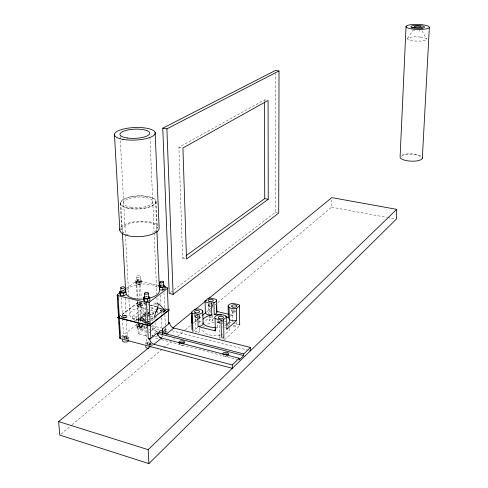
<?xml version="1.0" encoding="UTF-8"?>
<svg xmlns="http://www.w3.org/2000/svg" width="488" height="488" viewBox="0 0 488 488"><rect width="100%" height="100%" fill="white"/><g stroke="black" fill="none" stroke-linecap="round" stroke-linejoin="round"><path stroke-width="0.37" stroke-dasharray="2.44 1.83" d="M174.033 289.732L275.281 212.384L275.403 73.493M217.855 302.56L331.596 207.193L331.748 199.83M158.1 303.505L154.806 302.7L153.33 306.403L150.639 311.149M407.602 38.406L413.354 29.933M164.694 331.81L165.31 331.077L164.352 330.51M149.816 345.315L149.755 344.003L150.402 343.235L149.438 342.643L147.827 342.82L147.175 343.589L147.242 344.9M148.029 314.571L148.919 313.546M139.184 325.514L139.348 328.705L140.269 329.26L141.831 329.095L142.472 328.369L142.313 325.185L141.672 325.899L140.111 326.069L139.184 325.514L139.83 324.795L141.392 324.63L141.55 327.814L142.472 328.369M139.348 328.705L139.989 327.985L141.55 327.814M123.854 337.421L124.782 338.001L126.386 337.83L127.063 337.08L126.136 336.5L124.531 336.677L123.854 337.421L123.934 338.721M224.529 339.587L239.681 325.832L239.651 323.611M197.921 327.283L192.303 332.066L192.254 330.571M202.416 323.459L208.596 318.2A1.769 0.842 -2 0 1 211.011 317.828L213.951 318.548M60.963 434.119L71.462 425.316M72.041 424.828L171.196 341.685M173.533 339.727L174.698 338.751M177.614 336.305L184.61 330.437M185.196 329.949L191.028 325.057M193.364 323.099L198.024 319.189M198.61 318.701L202.111 315.766M206.192 312.344L211.444 307.94M214.94 305.006L217.276 303.048M194.999 314.601L195.2 321.403L198.03 319.03M198.598 318.554L201.989 315.712M151.073 345.809L152.25 344.839M161.668 337.116L162.846 336.153M152.201 337.263L152.128 335.628L157.124 331.602L152.817 329.687M137.653 322.239L138.25 333.896L145.259 335.726L146.784 334.512M148.95 332.779L150.578 331.474M151.121 331.041L155.3 327.704L155.068 322.531M138.25 333.896L148.364 325.929M151.493 320.86L157.722 315.974M150.853 319.652L153.122 317.883M121.237 336.537L137.274 324.136M146.553 313.888L137.579 320.781L132.907 319.591L132.736 316.303L144.454 319.268L146.241 317.889M146.833 317.426L148.62 316.047M149.218 315.584L154.574 311.442L149.493 310.179M145.991 315.382L144.619 316.438L146.54 316.925M145.839 313.137L138.397 318.841L138.482 320.488L147.632 313.449M148.071 313.144L149.249 312.241M170.416 292.495L173.429 290.195M132.907 319.591L143.124 311.814L147.089 312.802M132.736 316.303L142.966 308.556L148.767 309.996M118.84 316.736L138.433 302.176L145.784 303.987M118.852 316.98L138.446 302.42L149.444 305.128M265.887 100.113L264.435 99.906L178.907 147.284L182.628 258.189L185.69 255.962M121.774 291.495L123.592 290.207M126.014 288.481L136.311 281.167A1.842 0.799 -3.7 0 1 138.86 280.807L157.972 285.315M139.367 284.504L141.721 283.406L141.599 280.996L140.855 279.667L137.768 279.423L135.414 280.509L135.536 282.912L136.268 284.254L139.367 284.504L139.245 282.088L141.599 280.996M135.536 282.912L137.891 281.826L140.971 282.07L141.721 283.406M147.132 315.596L148.877 315.211M149.755 344.003L148.138 344.18L147.175 343.589M135.414 280.509L136.146 281.844L139.245 282.088M162.309 285.004L161.058 284.907L161.107 286.114M124.708 290.683L122.189 290.482L122.256 291.702M147.101 296.314L145.827 296.21L145.888 297.442M178.907 147.284L181.591 147.742M331.596 207.193L386.63 217.367M387.374 217.508L395.555 219.014M275.281 212.384L277.343 212.78M182.628 258.189L185.208 258.756M230.147 314.632L233.002 315.321L232.922 310.081M224.248 321.074L227.926 321.97M228.659 322.153L232.337 323.056M233.075 323.233L238.955 324.673A1.787 0.86 -1.1 0 1 239.681 325.832M150.164 305.067L158.234 307.05M164.755 308.654L167.768 309.392M150.176 305.305L158.978 307.477M164.761 308.898L167.683 309.618M147.553 311.82L155.489 313.796M148.352 313.631L153.397 314.894M150.627 316.474L153.427 317.182M140.501 317.23L142.203 317.657M138.397 318.841L146.406 320.872M138.482 320.488L148.663 323.08L148.584 321.427M151.988 325.649L161.54 328.089M164.48 328.839L168.891 329.961M171.831 330.718L248.246 350.231M248.984 350.415L250.448 350.793M151.14 326.643L155.3 327.704M159.112 329.949L151.445 327.979A4.66 2.269 -74.5 0 1 152.72 329.516L157.124 331.602L157.173 332.682M152.128 335.628L154.19 336.165M154.873 336.342L157.618 337.055L157.691 338.69L153.574 337.617M161.363 339.648L237.016 359.375M154.806 302.7L156.685 305.214M422.029 30.799L426.579 38.967M419.247 29.048L419.521 31.305M121.323 297.332L123.604 337.403M120.762 203.142L122.397 232.672M120.292 202.892L121.768 229.439M125.129 297.973L127.313 337.196M127.063 337.08L127.173 339.026M126.386 337.83L126.459 339.13M126.136 336.5L126.282 339.093M124.531 336.677L124.641 338.623M120.091 136.372L125.379 233.856M125.422 234.618L128.753 296.009M128.96 299.797L129.741 314.199M128.704 337.159L128.844 339.752M140.221 318.426L140.306 320.073M137.768 279.423L137.891 281.826M140.111 326.069L140.269 329.26M139.83 324.795L139.989 327.985M136.445 276.684L137.555 298.461M137.714 301.407L138.94 325.49M138.348 318.823A0.933 0.439 -4.2 0 1 136.902 319.237A0.933 0.439 -4.2 0 1 137 318.481A0.933 0.439 -4.2 0 1 138.348 318.823L138.58 323.288M138.616 324.032L138.769 327.009A0.933 0.439 -4.2 0 1 137.329 327.436A0.933 0.439 -4.2 0 1 137.427 326.661A0.933 0.439 -4.2 0 1 138.769 327.009M136.311 281.167L137.195 298.424M137.348 301.425L137.427 302.926A1.824 0.83 -3.9 0 1 139.952 302.554M138.464 323.221L137.439 303.164A1.824 0.83 -3.9 0 1 139.964 302.792L140.971 322.836M136.146 281.844L136.268 284.254M137.579 325.435L137.744 328.625M136.487 318.871L136.603 321.104M136.756 324.081L136.915 327.064M144.454 319.268L144.637 323.007M144.784 326.002L145.259 335.726M143.954 325.892L144.076 328.448A3.178 1.513 -4.2 0 1 139.172 329.906A3.178 1.513 -4.2 0 1 139.476 327.271A3.178 1.513 -4.2 0 1 144.076 328.448M142.966 308.556L143.124 311.814M143.118 313.802L143.521 321.928M142.465 304.915A2.751 1.25 -3.9 0 1 138.22 306.122A2.751 1.25 -3.9 0 1 138.488 303.939A2.751 1.25 -3.9 0 1 142.465 304.915L142.478 305.159A2.751 1.25 -3.9 0 1 138.232 306.366A2.751 1.25 -3.9 0 1 138.501 304.183A2.751 1.25 -3.9 0 1 142.478 305.159M143.014 318.152L143.094 319.799M140.855 279.667L140.971 282.07M140.141 276.415L141.221 298.18M141.435 302.554L142.526 324.453M141.672 325.899L141.831 329.095M138.86 280.807L139.727 298.052M150.402 343.235L150.493 345.199M149.438 342.643L149.56 345.26M148.224 323.05L148.328 325.209M147.827 342.82L147.925 344.784M144.973 303.146L146.04 325.344M146.077 326.106L146.918 343.564M144.96 313.747A0.921 0.427 -3.9 0 1 143.539 314.162A0.921 0.427 -3.9 0 1 143.624 313.418A0.921 0.427 -3.9 0 1 144.96 313.747L145.357 321.879A0.921 0.433 -4 0 1 143.936 322.293A0.921 0.433 -4 0 1 144.021 321.537A0.921 0.433 -4 0 1 145.357 321.879M152.122 344.626L152.183 345.931M149.926 137.104L154.086 232.276M154.117 233.038L156.776 293.947M156.947 297.753L157.276 305.366M157.52 310.972L157.612 313.028A13.963 6.478 -3.9 0 0 157.411 311.844M154.873 318.097L154.934 319.573M160.375 295.039L160.759 304.128M161.083 311.759L161.18 314.016M161.333 317.761L161.754 327.607M156.136 201.715A17.952 6.588 -2.9 0 1 129.027 208.474A17.952 6.588 -2.9 0 1 129.46 197.036A17.952 6.588 -2.9 0 1 156.136 201.715L157.258 228.195M155.648 201.465L156.849 229.622M160.131 310.704L160.143 310.947A2.769 1.287 -3.3 0 1 161.778 309.837M166.939 331.151L166.994 332.438M165.633 310.728L165.645 310.972A2.769 1.287 -3.3 0 0 164.523 309.849M163.98 292.44L164.761 311.417M164.883 314.443L165.566 331.193M165.31 331.077L165.365 332.365M192.845 330.266L192.888 331.761M197.17 315.718A1.824 0.86 -2.4 0 0 195.328 316.633L195.779 331.925M194.444 314.565L194.511 316.651M199.763 315.114L199.799 316.505M198.982 316.529L199.226 325.264M199.305 328.18L199.409 331.822M208.986 305.201L209.206 314.223M209.218 314.974L209.346 320.238M208.242 303.762L208.486 313.644M208.144 303.847L208.181 305.214M212.536 305.281L212.622 309.038M212.762 315.053L212.878 320.317A1.775 0.842 -2 0 1 210.072 320.988A1.775 0.842 -2 0 1 210.383 319.524A1.775 0.842 -2 0 1 212.878 320.317M210.828 310.234L210.92 314.028M210.938 314.79L211.011 317.828M220.064 321.708A1.842 0.878 -1.7 0 0 219.161 322.501L219.472 337.922M218.288 320.415L218.331 322.519A2.672 1.275 -1.7 0 0 220.338 323.703M217.605 320.525L217.746 327.387A6.149 2.977 -1.7 0 0 215.903 328.357M223.913 337.074L223.968 340.099M223.095 335.61L223.138 337.812M232.441 310.911L232.624 323.044M231.605 309.557L231.629 310.935M229.543 323.263L229.58 325.441M236.204 322.184L236.253 325.972M239.876 323.977L239.895 325.459M264.435 99.906L264.435 101.425M402.094 155.019A11.163 3.666 2.6 0 1 421.254 156.306M401.526 156.526A9.851 3.233 2.6 0 1 411.585 154.275A9.851 3.233 2.6 0 1 421.004 157.557M414.867 30.213A6.869 1.482 1.7 0 1 413.806 30.061M233.166 325.447A1.793 0.866 -1.3 0 1 236.131 325.685A1.793 0.866 -1.3 0 1 234.35 326.887A1.793 0.866 -1.3 0 1 232.892 325.636M196.011 332.358A1.818 0.878 -2.5 0 1 197.451 330.998A1.818 0.878 -2.5 0 1 199.293 332.127A1.818 0.878 -2.5 0 1 196.298 332.535M222.199 337.062A1.83 0.903 -1.7 0 1 223.01 338.166A1.83 0.903 -1.7 0 1 220.851 338.751M220.027 338.544A1.83 0.903 -1.7 0 1 220.369 337.116M229.628 328.345A13.53 6.545 -1.9 0 1 224.767 333.829M222.687 334.567A13.53 6.545 -1.9 0 1 220.972 335M220.375 335.116A13.53 6.545 -1.9 0 1 202.764 328.314M203.38 327.131A13.53 6.545 -1.9 0 1 204.423 326.014M207.644 324.123A13.53 6.545 -1.9 0 1 214.378 322.562M216.843 322.458A13.53 6.545 -1.9 0 1 220.472 322.702M224.443 323.642A13.53 6.545 -1.9 0 1 225.676 324.142M227.707 325.35A13.53 6.545 -1.9 0 1 229.275 327.161M235.545 311.423A1.806 0.842 -1.2 0 1 233.002 311.496A1.806 0.842 -1.2 0 1 232.935 310.301A1.806 0.842 -1.2 0 1 235.484 310.228M212.146 304.683A1.787 0.824 -1.9 0 1 212.207 305.689M210.578 306.067A1.787 0.824 -1.9 0 1 208.974 305.311A1.787 0.824 -1.9 0 1 210.481 304.433M198.921 316.309A1.824 0.86 -2.4 0 1 198.915 316.755M197.14 317.444A1.824 0.86 -2.4 0 1 195.328 316.633M222.607 322.842A1.842 0.878 -1.7 0 1 221.942 323.184M220.1 323.233A1.842 0.878 -1.7 0 1 219.161 322.501M221.9 321.659A1.842 0.878 -1.7 0 1 222.583 321.958M225.846 325.197A13.572 6.466 -1.8 0 1 224.614 325.777M217.746 327.387A13.572 6.466 -1.8 0 1 215.214 327.497M195.2 321.403A5.71 2.727 -2.4 0 1 196.658 321.171M198.903 321.183A5.71 2.727 -2.4 0 1 201.959 322.092M230.159 316.102A6.008 2.855 -1.2 0 1 233.002 315.321M221.826 326.984A5.795 2.806 -1.7 0 1 222.571 327.033M224.602 327.454A5.795 2.806 -1.7 0 1 225.682 327.942M235.606 311.887A2.617 1.226 -1.2 0 1 232.007 311.539A2.617 1.226 -1.2 0 1 232.886 309.843M222.369 323.514A2.672 1.275 -1.7 0 1 221.729 323.66M218.331 322.525A2.672 1.275 -1.7 0 1 220.283 321.232M222.308 321.305A2.672 1.275 -1.7 0 1 222.864 321.488M199.043 315.644A2.647 1.25 -2.4 0 1 199.012 317.413M197.134 317.834A2.647 1.25 -2.4 0 1 194.529 316.816A2.647 1.25 -2.4 0 1 196.493 315.394M212.896 305.866A2.592 1.196 -1.9 0 1 212.445 306.11M210.554 306.446A2.592 1.196 -1.9 0 1 208.175 305.372A2.592 1.196 -1.9 0 1 210.291 304.079M212.225 304.219A2.592 1.196 -1.9 0 1 212.725 304.414M124.037 233.05A17.775 6.936 -3.1 0 1 129.277 223.724A17.775 6.936 -3.1 0 1 152.915 223.754A17.775 6.936 -3.1 0 1 152.433 233.087M128.295 234.826A17.775 6.936 -3.1 0 1 124.611 233.392M120.841 227.371A19.697 7.686 -3.1 0 1 139.47 221.259A19.697 7.686 -3.1 0 1 158.136 225.627M164.682 310.441A1.848 0.854 -3.3 0 1 163.291 311.533M161.119 310.539A1.848 0.854 -3.3 0 1 161.632 310.142M149.383 322.922A1.891 0.891 -3.9 0 1 148.187 323.373M146.388 323.19A1.891 0.891 -3.9 0 1 146.534 321.921M148.376 321.641A1.891 0.891 -3.9 0 1 149.474 322.025M153.22 317.908A13.963 6.478 -3.9 0 1 150.804 318.884M149.657 319.231A13.963 6.478 -3.9 0 1 148.456 319.53M147.211 319.774A13.963 6.478 -3.9 0 1 129.765 314.888A13.963 6.478 -3.9 0 1 145.308 307.159M150.883 307.751A13.963 6.478 -3.9 0 1 155.635 309.715M153.647 313.449A13.987 6.436 -3.9 0 1 149.462 315.083M126.843 289.707A16.897 7.509 -3.7 0 1 142.331 284.095A16.897 7.509 -3.7 0 1 158.13 287.883M122.262 337.751A3.257 1.568 -4.7 0 1 124.849 335.75A3.257 1.568 -4.7 0 1 128.649 336.757A3.257 1.568 -4.7 0 1 126.075 338.764M122.994 338.44A3.257 1.568 -4.7 0 1 122.531 338.129M125.873 338.91A3.257 1.574 -4.8 0 1 128.558 339.618M122.079 291.165A1.897 0.836 -4.2 0 1 123.964 291.11M164.09 330.364A1.83 0.884 -3.5 0 1 165.499 330.919A1.83 0.884 -3.5 0 1 164.987 331.834M163.858 329.699A3.209 1.543 -3.5 0 1 166.859 330.76A3.209 1.543 -3.5 0 1 165.237 332.548M162.925 335.994A3.203 1.549 -3.5 0 1 161.522 335.634M160.997 285.571A1.867 0.824 -3.1 0 1 162.419 285.456M148.931 329.98A4.66 2.269 -74.5 0 1 149.517 329.089M164.523 310.484A1.848 0.854 -3.3 0 1 164.456 311.344A1.848 0.854 -3.3 0 1 162.821 311.82M161.333 310.575A1.848 0.854 -3.3 0 1 161.644 310.386M149.395 323.172A1.891 0.891 -3.9 0 1 148.2 323.623M146.4 323.44A1.891 0.891 -3.9 0 1 146.546 322.171M148.389 321.891A1.891 0.891 -3.9 0 1 149.487 322.275M150.353 342.82A1.879 0.921 -4.1 0 1 148.993 344.321A1.879 0.921 -4.1 0 1 147.041 343.18A1.879 0.921 -4.1 0 1 150.176 342.716M142.526 325.075A1.818 0.86 -4.1 0 1 141.117 326.173A1.818 0.86 -4.1 0 1 138.97 325.624A1.818 0.86 -4.1 0 1 140.385 324.526M227.676 356.374A2.855 1.446 -1.7 0 1 224.876 356.734A2.855 1.446 -1.7 0 1 222.973 355.691M183.457 344.943A2.806 1.385 -3.1 0 1 180.664 345.205A2.806 1.385 -3.1 0 1 179.011 344.15M143.765 325.655A3.184 1.507 -4.1 0 1 138.671 326.612A3.184 1.507 -4.1 0 1 139.33 324.081M151.542 344.138A3.288 1.61 -4.1 0 1 148.62 345.034M146.351 344.626A3.288 1.61 -4.1 0 1 145.863 344.308M145.583 343.924A3.288 1.61 -4.1 0 1 148.956 341.795M151.146 347.767A3.282 1.616 -4.2 0 1 150.438 348.048M148.261 345.144A3.282 1.616 -4.2 0 1 151.853 345.791M145.747 296.905A1.909 0.86 -3.7 0 1 147.199 296.783M164.517 309.606A2.769 1.281 -3.3 0 1 165.463 311.063M165.121 311.375A2.769 1.281 -3.3 0 1 162.583 312.009M160.149 311.033A2.769 1.281 -3.3 0 1 161.15 309.795M149.651 323.44A2.837 1.342 -3.9 0 1 148.328 323.812M146.199 323.715A2.837 1.342 -3.9 0 1 145.644 323.514M145.241 323.239A2.837 1.342 -3.9 0 1 146.565 321.379M148.004 321.171A2.837 1.342 -3.9 0 1 148.724 321.208M122.836 317.755A2.818 1.305 -4.5 0 1 122.531 315.632A2.818 1.305 -4.5 0 1 126.947 315.956A2.818 1.305 -4.5 0 1 124.233 317.853M149.663 323.69A2.837 1.342 -3.9 0 1 149.041 323.916M146.211 323.965A2.837 1.342 -3.9 0 1 145.656 323.764M145.021 323.166A2.837 1.342 -3.9 0 1 146.577 321.629M148.017 321.421A2.837 1.342 -3.9 0 1 149.395 321.58M164.633 311.881A2.769 1.287 -3.3 0 1 162.596 312.253M121.573 317.267A2.818 1.305 -4.5 0 1 123.879 315.522A2.818 1.305 -4.5 0 1 127.106 316.529A2.818 1.305 -4.5 0 1 124.251 318.103M122.274 317.822A2.818 1.305 -4.5 0 1 121.841 317.572M148.846 313.754A1.391 0.647 -3.8 0 1 148.145 313.857M148.291 312.564A1.391 0.647 -3.8 0 1 148.968 312.631M148.925 315.388A1.391 0.647 -3.8 0 1 148.224 315.492M148.364 314.193A1.391 0.647 -3.8 0 1 148.724 314.205M420.729 37.1L418.332 36.881A9.583 2.153 1.8 0 0 407.956 39.369A9.583 2.153 1.8 0 0 423.578 40.76A9.583 2.153 1.8 0 0 420.729 37.1M140.721 318.841A1.403 0.659 -4 0 0 142.996 318.322A1.403 0.659 -4 0 0 141.13 317.7A1.403 0.659 -4 0 0 140.721 318.841M130.735 207.284A14.555 5.344 -2.9 0 0 152.756 201.825A14.555 5.344 -2.9 0 0 131.162 198.006A14.555 5.344 -2.9 0 0 130.735 207.284M138.561 305.701A1.83 0.836 -3.9 0 0 141.532 305.031A1.83 0.836 -3.9 0 0 139.08 304.244A1.83 0.836 -3.9 0 0 138.561 305.701M123.244 317.328A1.879 0.872 -4.5 0 0 126.16 316.486A1.879 0.872 -4.5 0 0 123.47 315.809A1.879 0.872 -4.5 0 0 123.244 317.328M137.61 283.888A1.848 0.805 -3.7 0 0 140.471 283.113A1.848 0.805 -3.7 0 0 137.799 282.485A1.848 0.805 -3.7 0 0 137.61 283.888M127.216 207.87A17.464 6.411 -2.9 0 0 155.434 202.654A17.464 6.411 -2.9 0 0 131.967 196.682A17.464 6.411 -2.9 0 0 127.216 207.87M124.593 338.105A1.86 0.897 -4.7 0 0 127.313 337.104A1.86 0.897 -4.7 0 0 124.471 336.555A1.86 0.897 -4.7 0 0 124.593 338.105M123.257 317.578A1.879 0.872 -4.5 0 0 126.172 316.736A1.879 0.872 -4.5 0 0 123.488 316.053A1.879 0.872 -4.5 0 0 123.257 317.578M138.732 305.988A1.83 0.836 -3.9 0 0 141.563 305.183A1.83 0.836 -3.9 0 0 138.915 304.53A1.83 0.836 -3.9 0 0 138.732 305.988M137.049 277.208A1.854 0.799 -3.6 0 0 140.099 276.629A1.854 0.799 -3.6 0 0 137.726 275.818A1.854 0.799 -3.6 0 0 137.049 277.208M137.488 281.478A1.848 0.805 -3.7 0 0 140.349 280.704A1.848 0.805 -3.7 0 0 137.677 280.075A1.848 0.805 -3.7 0 0 137.488 281.478M140.806 320.488A1.403 0.659 -4 0 0 143.082 319.969A1.403 0.659 -4 0 0 141.215 319.341A1.403 0.659 -4 0 0 140.806 320.488"/><path stroke-width="0.73" d="M279.026 70.925L278.721 213.042L173.106 294.349L169.208 293.416L162.766 128.191L275.409 70.461L279.026 70.925L166.896 128.863L162.766 128.191M208.175 298.985L331.797 197.616L396.744 209.352L396.299 219.155L148.877 463.6L59.792 435.095L58.651 421.589L150.487 346.291M406.053 26.383L400.111 156.715A11.163 3.666 2.6 0 0 411.762 161.186A11.163 3.666 2.6 0 0 422.169 157.252M422.34 158.216L429.349 27.42A11.688 2.507 1.7 0 0 412.531 24.528A11.688 2.507 1.7 0 0 411.195 28.822A11.688 2.507 1.7 0 0 429.349 27.42M157.776 335.232L157.862 334.738A4.679 2.239 -74.6 0 1 159.93 330.943A4.679 2.239 -74.6 0 1 162.169 331.242L162.589 333.005M148.877 463.6L148.181 449.668L396.744 209.352M168.72 322.739L169.751 323.001A4.569 3.422 51.7 0 0 173.801 328.021L250.423 347.48L243.738 353.904L243.756 355.575L239.218 359.949L239.199 358.265L159.588 337.568M119.853 337.641A1.867 0.897 -4.9 0 0 120.536 338.672L232.312 368.33L232.257 364.939L239.199 358.265M226.713 328.888A5.795 2.806 -1.7 0 1 226.871 329.241L236.649 320.5L236.485 308.428L239.431 305.854A1.806 0.836 -1.1 0 0 238.699 304.732L232.825 303.341A6.039 2.806 -1.2 0 0 228.134 306.055L228.341 318.085A13.572 6.466 -1.8 0 0 225.535 316.206M215.055 318.621L221.064 320.097A1.854 0.878 -1.6 0 0 223.583 319.701L226.658 317.017A5.819 2.757 -1.6 0 0 220.082 314.839L217.489 315.193A6.173 2.928 -1.6 0 0 215.055 318.621L215.33 330.882L198.128 326.57L197.78 314.388A5.795 2.708 -2.3 0 0 202.74 311.143L202.361 310.594M202.557 315.236L205.387 312.863L205.082 300.925L208.114 298.442A1.781 0.817 -1.9 0 1 210.548 298.083L216.306 299.443A5.984 2.739 -1.9 0 1 213.939 302.676L214.208 314.644A13.572 6.466 -1.8 0 1 221.467 314.974M194.84 309.313L191.68 311.905A1.83 0.854 -2.5 0 0 192.321 313.058L192.845 330.266M172.856 327.948L191.692 312.503M195.224 309.606L206.412 300.431M149.834 339.111A4.703 3.465 51.8 0 0 153.994 344.29L161.552 338.08A4.654 3.447 51.7 0 1 157.435 332.962L149.834 339.111L148.248 338.696L147.614 325.398A1.897 0.897 -3.9 0 0 150.237 324.996L150.853 338.282A1.891 0.915 -4 0 1 148.248 338.696M173.801 328.021L166.506 334.018A4.618 3.44 51.7 0 1 162.419 328.936L169.751 323.001M118.993 316.62L117.791 317.773L149.206 325.807L169.244 310.002L167.768 309.392M117.773 317.523L149.194 325.557L169.232 309.758M164.163 309.508L154.129 317.353L158.765 303.67L164.163 309.508L157.24 307.8L157.435 308.916A13.987 6.436 -3.9 0 1 155.239 312.418M120.567 292.355L117.535 294.508A1.897 0.842 -4.4 0 0 118.029 295.655L146.528 302.645A1.915 0.866 -3.7 0 0 149.175 302.255L167.384 288.512A1.86 0.824 -3 0 0 166.798 287.395L164.59 286.877M117.791 317.773L119.005 316.871M268.235 199.244L186.501 259.043L182.939 147.968L268.077 100.43L268.235 199.244L264.722 198.592L186.3 255.517M124.202 289.774L125.41 288.914M144.619 296.789L143.411 297.369L143.533 299.839L144.308 301.273L147.516 301.541L149.926 300.37L149.816 297.894L149.023 296.472M143.411 297.369L144.192 298.796L147.4 299.059L149.816 297.894M160.473 285.181L158.728 286.011L159.533 287.377L159.637 289.811L162.779 290.067L165.103 288.945L165.005 286.511L164.188 285.151L162.937 285.053M159.533 287.377L162.675 287.627L165.005 286.511M120.969 291.049L119.749 291.617L119.889 294.063L120.591 295.466L123.751 295.722L126.191 294.581L126.056 292.123L125.337 290.732M119.749 291.617L120.451 293.007L123.617 293.27L126.056 292.123M205.082 300.925A5.606 2.568 -1.9 0 0 211.511 302.987L213.939 302.676M158.71 285.486L160.18 285.834M214.208 314.644A5.954 2.794 -1.9 0 0 216.556 311.35L228.713 314.284M192.321 313.058L197.78 314.388M159.173 332.127L243.738 353.904M157.88 333.395L243.756 355.575M153.994 344.29L232.257 364.939M58.651 421.589L148.181 449.668M228.134 306.055L228.957 307.196L229.494 320.36A13.572 6.466 -1.8 0 1 226.914 324.557M202.74 311.143L203.063 323.263L203.435 323.831A13.572 6.466 -1.8 0 0 215.214 327.497M117.212 295.069L118.511 317.31M118.529 317.56L119.731 338.05M120.768 287.731L121.024 292.245M120.451 293.007L120.591 295.466M118.029 295.655L119.322 317.92A1.879 0.872 -4.6 0 1 118.84 316.736L118.663 313.772M120.536 338.672L119.34 318.17A1.879 0.872 -4.6 0 1 118.852 316.98M117.712 297.473L117.84 299.693M118.188 305.622L118.358 308.587M119.163 322.287L119.298 324.563M119.651 330.632L119.786 332.901M122.397 232.672L125.666 291.726M123.617 293.27L123.751 295.722M114.479 134.84L119.847 230.22M147.4 299.059L147.516 301.541M146.528 302.645L147.602 325.148A1.897 0.897 -3.9 0 0 150.225 324.746L149.175 302.255M144.497 293.459L144.716 298.009M144.192 298.796L144.308 301.273M148.309 293.172L148.523 297.723M157.435 332.962L157.526 335.012M162.419 328.936L162.656 334.634M159.826 282.162L160.021 286.706M156.91 231.147L159.442 290.506A16.897 7.509 -3.7 0 1 150.457 297.851M163.547 281.887L163.736 286.432M162.675 287.627L162.779 290.067M155.147 132.571L159.106 227.42A19.697 7.686 -3.1 0 1 138.934 236.668A19.697 7.686 -3.1 0 1 120.011 228.793M167.384 288.512L168.256 310.521A1.842 0.854 -3.2 0 0 167.994 309.477M166.896 128.863L173.106 294.349M191.796 315.638L192.028 323.105M191.43 312.271L191.961 329.461M211.511 302.987L211.792 314.961A13.572 6.466 -1.8 0 0 203.167 319.158M216.623 300.315L216.879 312.241M216.434 305.397L216.556 311.35M223.583 319.701L223.913 337.074M221.064 320.097L221.406 337.483M226.658 317.017L226.871 329.241M239.431 305.854L239.651 323.611M250.423 347.48L250.448 350.793M264.441 102.187L264.722 198.592M411.848 27.944A6.869 1.482 1.7 0 1 414.489 27.511M421.315 27.785A6.869 1.482 1.7 0 1 422.675 28.072M211.792 314.961A5.582 2.617 -1.9 0 1 205.387 312.863M228.341 318.085A6.008 2.855 -1.2 0 1 228.726 317.157M194.822 309.288A5.795 2.708 -2.3 0 1 202.416 310.582M236.485 308.428A5.691 2.641 -1.2 0 1 228.957 307.196M215.33 330.882A6.149 2.977 -1.7 0 1 215.33 328.955M203.063 323.263A5.764 2.757 -2.4 0 1 198.128 326.57M236.649 320.5A5.667 2.69 -1.2 0 1 229.159 319.243M163.541 289.067A1.86 0.83 -3.1 0 1 163.23 289.25M143.826 299.046A16.897 7.509 -3.7 0 1 126.227 294.301M128.716 340.819A3.257 1.574 -4.8 0 1 124.58 342.064A3.257 1.574 -4.8 0 1 122.573 340.179M124.757 291.604A1.897 0.836 -4.2 0 1 122.512 292.715A1.897 0.836 -4.2 0 1 121.335 291.488M163.23 285.645A1.867 0.824 -3.1 0 1 163.242 286.761A1.867 0.824 -3.1 0 1 160.735 286.968A1.867 0.824 -3.1 0 1 160.29 285.895M223.388 354.593A2.855 1.446 -1.7 0 1 228.317 354.623M179.236 343.43A2.806 1.385 -3.1 0 1 184.061 342.979M168.519 322.714A1.836 0.872 -3.3 0 1 168.787 323.782L168.269 310.771A1.842 0.854 -3.2 0 0 168.537 310.203M223.608 354.678A2.855 1.446 -1.7 0 1 224.236 352.476A2.855 1.446 -1.7 0 1 228.39 353.074A2.855 1.446 -1.7 0 1 226.328 355.069M179.12 342.857A2.812 1.385 -3.1 0 1 181.207 340.917A2.812 1.385 -3.1 0 1 184.549 342.112A2.812 1.385 -3.1 0 1 181.31 343.637M179.981 343.4A2.812 1.385 -3.1 0 1 179.474 343.155M148.779 348.316A3.282 1.616 -4.2 0 1 145.833 346.358M148.029 296.985A1.909 0.86 -3.7 0 1 148.114 298.089A1.909 0.86 -3.7 0 1 145.711 298.436A1.909 0.86 -3.7 0 1 144.796 297.454M413.964 28.042A6.875 1.476 1.7 0 0 424.548 27.175A6.875 1.476 1.7 0 0 414.538 25.51A6.875 1.476 1.7 0 0 413.964 28.042M415.569 27.426A3.434 0.738 1.7 0 0 421.083 27.096A3.434 0.738 1.7 0 0 416.386 26.181A3.434 0.738 1.7 0 0 415.569 27.426M195.676 312.826A2.653 1.238 -2.3 0 0 199.665 311.637A2.653 1.238 -2.3 0 0 195.706 310.679A2.653 1.238 -2.3 0 0 195.676 312.826M209.181 301.48A2.592 1.19 -1.9 0 0 213.232 300.486A2.592 1.19 -1.9 0 0 209.529 299.418A2.592 1.19 -1.9 0 0 209.181 301.48M219.039 318.493A2.678 1.269 -1.6 0 0 223.498 317.792A2.678 1.269 -1.6 0 0 220.173 316.334A2.678 1.269 -1.6 0 0 219.039 318.493M232.367 306.952A2.617 1.214 -1.2 0 0 236.717 306.281A2.617 1.214 -1.2 0 0 233.429 304.884A2.617 1.214 -1.2 0 0 232.367 306.952M127.148 137.982A14.914 4.587 -2.4 0 0 149.761 133.297A14.914 4.587 -2.4 0 0 127.655 130.015A14.914 4.587 -2.4 0 0 127.148 137.982M122.817 139.33A20.386 6.265 -2.4 0 0 155.093 133.73A20.386 6.265 -2.4 0 0 126.593 128.387A20.386 6.265 -2.4 0 0 122.817 139.33M121.366 288.28A1.897 0.83 -4.2 0 0 124.501 287.67A1.897 0.83 -4.2 0 0 122.104 286.828A1.897 0.83 -4.2 0 0 121.366 288.28M160.46 282.698A1.867 0.817 -3.1 0 0 163.517 282.101A1.867 0.817 -3.1 0 0 161.083 281.277A1.867 0.817 -3.1 0 0 160.46 282.698M145.131 294.02A1.915 0.854 -3.6 0 0 148.273 293.398A1.915 0.854 -3.6 0 0 145.808 292.532A1.915 0.854 -3.6 0 0 145.131 294.02"/></g></svg>
